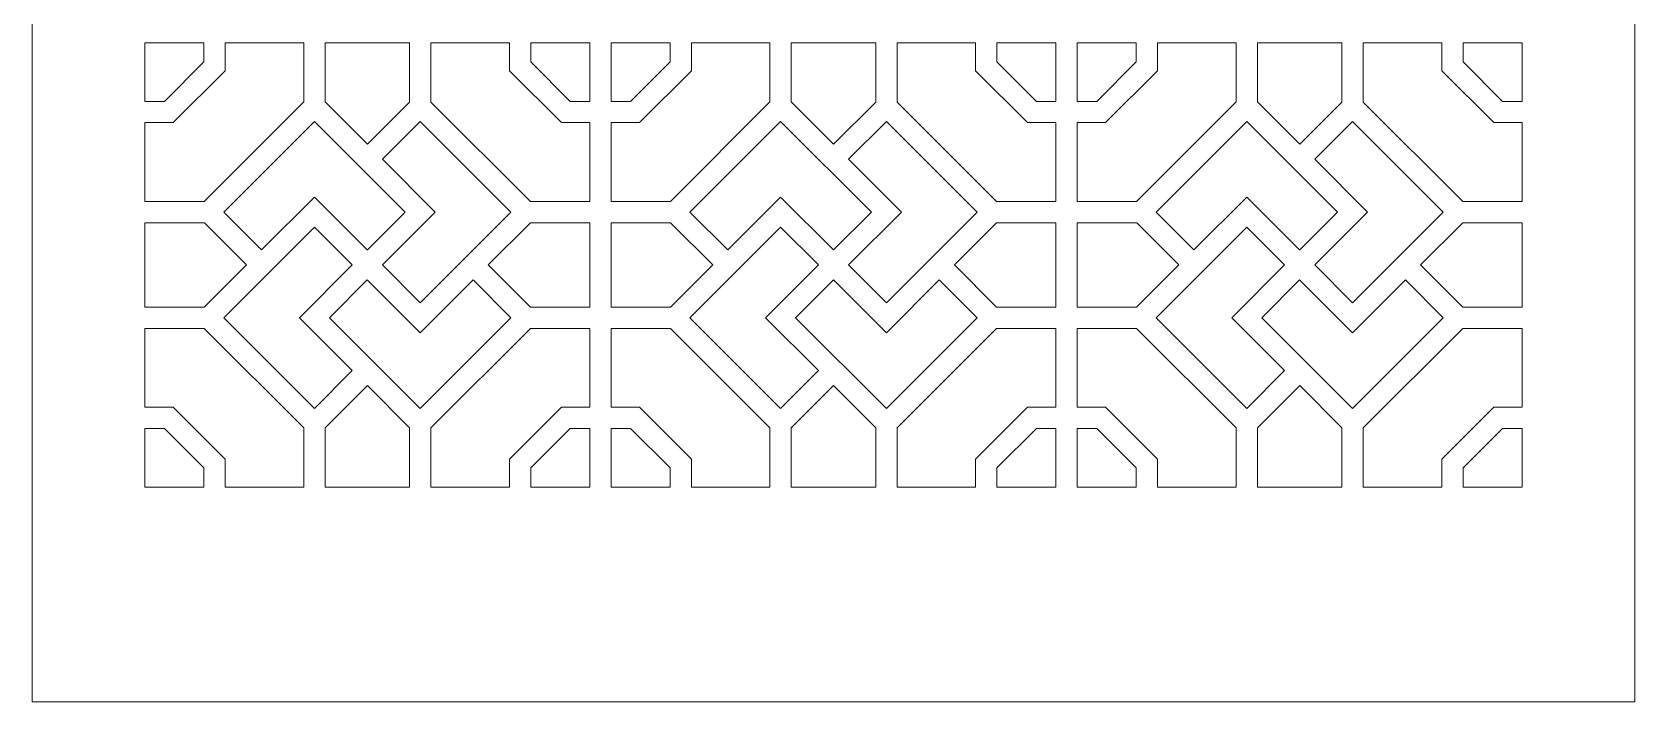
# Model space of a CAD drawing. Header units: centimetres. Extents: x -15.1 to -1.8, y -3.3 to 9.5.
# Drawn here: x -8.19 to -1.79, y -3.29 to -0.61 of the extents above; entities that cross this region are included whole.
import ezdxf

# ---------------------------------------------------------------- set-up
doc = ezdxf.new("R2010")
doc.units = ezdxf.units.CM
doc.header["$MEASUREMENT"] = 0
doc.layers.add('layer 1', color=7, linetype='Continuous')

msp = doc.modelspace()

# ---------------------------------------------------------------- linework, layer by layer
at = {"layer": 'layer 1', "color": 7, "lineweight": 9}
for points, knots in [([(-8.18613, 9.5), (-8.18613, 9.5), (-1.79174, 9.5), (-1.79174, 9.5), (-1.79174, 9.5), (-1.79174, 9.5), (-1.79174, -3.28878), (-1.79174, -3.28878), (-1.79174, -3.28878), (-1.79174, -3.28878), (-8.18613, -3.28878), (-8.18613, -3.28878), (-8.18613, -3.28878), (-8.18613, -3.28878), (-8.18613, 9.5), (-8.18613, 9.5)], [0, 0, 0, 0, 0.2, 0.2, 0.2, 0.2, 0.4, 0.4, 0.4, 0.4, 0.6, 0.6, 0.6, 0.6, 1, 1, 1, 1]), ([(-7.62295, -0.97561), (-7.62295, -0.97561), (-7.73592, -0.97561), (-7.73592, -0.97561), (-7.73592, -0.97561), (-7.73592, -0.97561), (-7.73592, -1.29033), (-7.73592, -1.29033), (-7.73592, -1.29033), (-7.73592, -1.29033), (-7.4993, -1.29033), (-7.4993, -1.29033), (-7.4993, -1.29033), (-7.4993, -1.29033), (-7.10194, -0.89298), (-7.10194, -0.89298), (-7.10194, -0.89298), (-7.10194, -0.89298), (-7.10194, -0.65626), (-7.10194, -0.65626), (-7.10194, -0.65626), (-7.10194, -0.65626), (-7.4155, -0.65626), (-7.4155, -0.65626), (-7.4155, -0.65626), (-7.4155, -0.65626), (-7.4155, -0.76816), (-7.4155, -0.76816), (-7.4155, -0.76816), (-7.4155, -0.76816), (-7.62295, -0.97561), (-7.62295, -0.97561)], [0, 0, 0, 0, 0.1111111, 0.1111111, 0.1111111, 0.1111111, 0.2222222, 0.2222222, 0.2222222, 0.2222222, 0.3333333, 0.3333333, 0.3333333, 0.3333333, 0.4444444, 0.4444444, 0.4444444, 0.4444444, 0.5555556, 0.5555556, 0.5555556, 0.5555556, 0.6666667, 0.6666667, 0.6666667, 0.6666667, 0.7777778, 0.7777778, 0.7777778, 0.7777778, 1, 1, 1, 1]), ([(-7.73592, -0.89056), (-7.73592, -0.89056), (-7.65818, -0.89056), (-7.65818, -0.89056), (-7.65818, -0.89056), (-7.65818, -0.89056), (-7.50055, -0.73294), (-7.50055, -0.73294), (-7.50055, -0.73294), (-7.50055, -0.73294), (-7.50055, -0.65626), (-7.50055, -0.65626), (-7.50055, -0.65626), (-7.50055, -0.65626), (-7.73592, -0.65626), (-7.73592, -0.65626), (-7.73592, -0.65626), (-7.73592, -0.65626), (-7.73592, -0.89056), (-7.73592, -0.89056)], [0, 0, 0, 0, 0.1666667, 0.1666667, 0.1666667, 0.1666667, 0.3333333, 0.3333333, 0.3333333, 0.3333333, 0.5, 0.5, 0.5, 0.5, 0.6666667, 0.6666667, 0.6666667, 0.6666667, 1, 1, 1, 1]), ([(-7.0169, -0.65626), (-7.0169, -0.65626), (-7.0169, -0.89308), (-7.0169, -0.89308), (-7.0169, -0.89308), (-7.0169, -0.89308), (-6.84847, -1.0615), (-6.84847, -1.0615), (-6.84847, -1.0615), (-6.84847, -1.0615), (-6.68032, -0.89334), (-6.68032, -0.89334), (-6.68032, -0.89334), (-6.68032, -0.89334), (-6.68032, -0.65626), (-6.68032, -0.65626), (-6.68032, -0.65626), (-6.68032, -0.65626), (-7.0169, -0.65626), (-7.0169, -0.65626)], [0, 0, 0, 0, 0.1666667, 0.1666667, 0.1666667, 0.1666667, 0.3333333, 0.3333333, 0.3333333, 0.3333333, 0.5, 0.5, 0.5, 0.5, 0.6666667, 0.6666667, 0.6666667, 0.6666667, 1, 1, 1, 1]), ([(-6.07426, -0.97561), (-6.07426, -0.97561), (-6.28171, -0.76816), (-6.28171, -0.76816), (-6.28171, -0.76816), (-6.28171, -0.76816), (-6.28171, -0.65626), (-6.28171, -0.65626), (-6.28171, -0.65626), (-6.28171, -0.65626), (-6.59527, -0.65626), (-6.59527, -0.65626), (-6.59527, -0.65626), (-6.59527, -0.65626), (-6.59527, -0.89325), (-6.59527, -0.89325), (-6.59527, -0.89325), (-6.59527, -0.89325), (-6.19819, -1.29033), (-6.19819, -1.29033), (-6.19819, -1.29033), (-6.19819, -1.29033), (-5.96129, -1.29033), (-5.96129, -1.29033), (-5.96129, -1.29033), (-5.96129, -1.29033), (-5.96129, -0.97561), (-5.96129, -0.97561), (-5.96129, -0.97561), (-5.96129, -0.97561), (-6.07426, -0.97561), (-6.07426, -0.97561)], [0, 0, 0, 0, 0.1111111, 0.1111111, 0.1111111, 0.1111111, 0.2222222, 0.2222222, 0.2222222, 0.2222222, 0.3333333, 0.3333333, 0.3333333, 0.3333333, 0.4444444, 0.4444444, 0.4444444, 0.4444444, 0.5555556, 0.5555556, 0.5555556, 0.5555556, 0.6666667, 0.6666667, 0.6666667, 0.6666667, 0.7777778, 0.7777778, 0.7777778, 0.7777778, 1, 1, 1, 1]), ([(-5.96129, -0.89056), (-5.96129, -0.89056), (-5.96129, -0.65626), (-5.96129, -0.65626), (-5.96129, -0.65626), (-5.96129, -0.65626), (-6.19666, -0.65626), (-6.19666, -0.65626), (-6.19666, -0.65626), (-6.19666, -0.65626), (-6.19666, -0.73294), (-6.19666, -0.73294), (-6.19666, -0.73294), (-6.19666, -0.73294), (-6.03904, -0.89056), (-6.03904, -0.89056), (-6.03904, -0.89056), (-6.03904, -0.89056), (-5.96129, -0.89056), (-5.96129, -0.89056)], [0, 0, 0, 0, 0.1666667, 0.1666667, 0.1666667, 0.1666667, 0.3333333, 0.3333333, 0.3333333, 0.3333333, 0.5, 0.5, 0.5, 0.5, 0.6666667, 0.6666667, 0.6666667, 0.6666667, 1, 1, 1, 1]), ([(-5.76327, -0.97561), (-5.76327, -0.97561), (-5.87625, -0.97561), (-5.87625, -0.97561), (-5.87625, -0.97561), (-5.87625, -0.97561), (-5.87625, -1.29033), (-5.87625, -1.29033), (-5.87625, -1.29033), (-5.87625, -1.29033), (-5.63962, -1.29033), (-5.63962, -1.29033), (-5.63962, -1.29033), (-5.63962, -1.29033), (-5.24227, -0.89298), (-5.24227, -0.89298), (-5.24227, -0.89298), (-5.24227, -0.89298), (-5.24227, -0.65626), (-5.24227, -0.65626), (-5.24227, -0.65626), (-5.24227, -0.65626), (-5.55583, -0.65626), (-5.55583, -0.65626), (-5.55583, -0.65626), (-5.55583, -0.65626), (-5.55583, -0.76816), (-5.55583, -0.76816), (-5.55583, -0.76816), (-5.55583, -0.76816), (-5.76327, -0.97561), (-5.76327, -0.97561)], [0, 0, 0, 0, 0.1111111, 0.1111111, 0.1111111, 0.1111111, 0.2222222, 0.2222222, 0.2222222, 0.2222222, 0.3333333, 0.3333333, 0.3333333, 0.3333333, 0.4444444, 0.4444444, 0.4444444, 0.4444444, 0.5555556, 0.5555556, 0.5555556, 0.5555556, 0.6666667, 0.6666667, 0.6666667, 0.6666667, 0.7777778, 0.7777778, 0.7777778, 0.7777778, 1, 1, 1, 1]), ([(-5.87625, -0.89056), (-5.87625, -0.89056), (-5.7985, -0.89056), (-5.7985, -0.89056), (-5.7985, -0.89056), (-5.7985, -0.89056), (-5.64087, -0.73294), (-5.64087, -0.73294), (-5.64087, -0.73294), (-5.64087, -0.73294), (-5.64087, -0.65626), (-5.64087, -0.65626), (-5.64087, -0.65626), (-5.64087, -0.65626), (-5.87625, -0.65626), (-5.87625, -0.65626), (-5.87625, -0.65626), (-5.87625, -0.65626), (-5.87625, -0.89056), (-5.87625, -0.89056)], [0, 0, 0, 0, 0.1666667, 0.1666667, 0.1666667, 0.1666667, 0.3333333, 0.3333333, 0.3333333, 0.3333333, 0.5, 0.5, 0.5, 0.5, 0.6666667, 0.6666667, 0.6666667, 0.6666667, 1, 1, 1, 1]), ([(-5.15722, -0.65626), (-5.15722, -0.65626), (-5.15722, -0.89308), (-5.15722, -0.89308), (-5.15722, -0.89308), (-5.15722, -0.89308), (-4.9888, -1.0615), (-4.9888, -1.0615), (-4.9888, -1.0615), (-4.9888, -1.0615), (-4.82064, -0.89334), (-4.82064, -0.89334), (-4.82064, -0.89334), (-4.82064, -0.89334), (-4.82064, -0.65626), (-4.82064, -0.65626), (-4.82064, -0.65626), (-4.82064, -0.65626), (-5.15722, -0.65626), (-5.15722, -0.65626)], [0, 0, 0, 0, 0.1666667, 0.1666667, 0.1666667, 0.1666667, 0.3333333, 0.3333333, 0.3333333, 0.3333333, 0.5, 0.5, 0.5, 0.5, 0.6666667, 0.6666667, 0.6666667, 0.6666667, 1, 1, 1, 1]), ([(-4.21459, -0.97561), (-4.21459, -0.97561), (-4.42204, -0.76816), (-4.42204, -0.76816), (-4.42204, -0.76816), (-4.42204, -0.76816), (-4.42204, -0.65626), (-4.42204, -0.65626), (-4.42204, -0.65626), (-4.42204, -0.65626), (-4.7356, -0.65626), (-4.7356, -0.65626), (-4.7356, -0.65626), (-4.7356, -0.65626), (-4.7356, -0.89325), (-4.7356, -0.89325), (-4.7356, -0.89325), (-4.7356, -0.89325), (-4.33851, -1.29033), (-4.33851, -1.29033), (-4.33851, -1.29033), (-4.33851, -1.29033), (-4.10162, -1.29033), (-4.10162, -1.29033), (-4.10162, -1.29033), (-4.10162, -1.29033), (-4.10162, -0.97561), (-4.10162, -0.97561), (-4.10162, -0.97561), (-4.10162, -0.97561), (-4.21459, -0.97561), (-4.21459, -0.97561)], [0, 0, 0, 0, 0.1111111, 0.1111111, 0.1111111, 0.1111111, 0.2222222, 0.2222222, 0.2222222, 0.2222222, 0.3333333, 0.3333333, 0.3333333, 0.3333333, 0.4444444, 0.4444444, 0.4444444, 0.4444444, 0.5555556, 0.5555556, 0.5555556, 0.5555556, 0.6666667, 0.6666667, 0.6666667, 0.6666667, 0.7777778, 0.7777778, 0.7777778, 0.7777778, 1, 1, 1, 1]), ([(-4.10162, -0.89056), (-4.10162, -0.89056), (-4.10162, -0.65626), (-4.10162, -0.65626), (-4.10162, -0.65626), (-4.10162, -0.65626), (-4.33699, -0.65626), (-4.33699, -0.65626), (-4.33699, -0.65626), (-4.33699, -0.65626), (-4.33699, -0.73294), (-4.33699, -0.73294), (-4.33699, -0.73294), (-4.33699, -0.73294), (-4.17936, -0.89056), (-4.17936, -0.89056), (-4.17936, -0.89056), (-4.17936, -0.89056), (-4.10162, -0.89056), (-4.10162, -0.89056)], [0, 0, 0, 0, 0.1666667, 0.1666667, 0.1666667, 0.1666667, 0.3333333, 0.3333333, 0.3333333, 0.3333333, 0.5, 0.5, 0.5, 0.5, 0.6666667, 0.6666667, 0.6666667, 0.6666667, 1, 1, 1, 1]), ([(-3.9036, -0.97561), (-3.9036, -0.97561), (-4.01657, -0.97561), (-4.01657, -0.97561), (-4.01657, -0.97561), (-4.01657, -0.97561), (-4.01657, -1.29033), (-4.01657, -1.29033), (-4.01657, -1.29033), (-4.01657, -1.29033), (-3.77995, -1.29033), (-3.77995, -1.29033), (-3.77995, -1.29033), (-3.77995, -1.29033), (-3.38259, -0.89298), (-3.38259, -0.89298), (-3.38259, -0.89298), (-3.38259, -0.89298), (-3.38259, -0.65626), (-3.38259, -0.65626), (-3.38259, -0.65626), (-3.38259, -0.65626), (-3.69615, -0.65626), (-3.69615, -0.65626), (-3.69615, -0.65626), (-3.69615, -0.65626), (-3.69615, -0.76816), (-3.69615, -0.76816), (-3.69615, -0.76816), (-3.69615, -0.76816), (-3.9036, -0.97561), (-3.9036, -0.97561)], [0, 0, 0, 0, 0.1111111, 0.1111111, 0.1111111, 0.1111111, 0.2222222, 0.2222222, 0.2222222, 0.2222222, 0.3333333, 0.3333333, 0.3333333, 0.3333333, 0.4444444, 0.4444444, 0.4444444, 0.4444444, 0.5555556, 0.5555556, 0.5555556, 0.5555556, 0.6666667, 0.6666667, 0.6666667, 0.6666667, 0.7777778, 0.7777778, 0.7777778, 0.7777778, 1, 1, 1, 1]), ([(-4.01657, -0.89056), (-4.01657, -0.89056), (-3.93883, -0.89056), (-3.93883, -0.89056), (-3.93883, -0.89056), (-3.93883, -0.89056), (-3.7812, -0.73294), (-3.7812, -0.73294), (-3.7812, -0.73294), (-3.7812, -0.73294), (-3.7812, -0.65626), (-3.7812, -0.65626), (-3.7812, -0.65626), (-3.7812, -0.65626), (-4.01657, -0.65626), (-4.01657, -0.65626), (-4.01657, -0.65626), (-4.01657, -0.65626), (-4.01657, -0.89056), (-4.01657, -0.89056)], [0, 0, 0, 0, 0.1666667, 0.1666667, 0.1666667, 0.1666667, 0.3333333, 0.3333333, 0.3333333, 0.3333333, 0.5, 0.5, 0.5, 0.5, 0.6666667, 0.6666667, 0.6666667, 0.6666667, 1, 1, 1, 1]), ([(-3.29755, -0.65626), (-3.29755, -0.65626), (-3.29755, -0.89308), (-3.29755, -0.89308), (-3.29755, -0.89308), (-3.29755, -0.89308), (-3.12912, -1.0615), (-3.12912, -1.0615), (-3.12912, -1.0615), (-3.12912, -1.0615), (-2.96097, -0.89334), (-2.96097, -0.89334), (-2.96097, -0.89334), (-2.96097, -0.89334), (-2.96097, -0.65626), (-2.96097, -0.65626), (-2.96097, -0.65626), (-2.96097, -0.65626), (-3.29755, -0.65626), (-3.29755, -0.65626)], [0, 0, 0, 0, 0.1666667, 0.1666667, 0.1666667, 0.1666667, 0.3333333, 0.3333333, 0.3333333, 0.3333333, 0.5, 0.5, 0.5, 0.5, 0.6666667, 0.6666667, 0.6666667, 0.6666667, 1, 1, 1, 1]), ([(-2.35491, -0.97561), (-2.35491, -0.97561), (-2.56236, -0.76816), (-2.56236, -0.76816), (-2.56236, -0.76816), (-2.56236, -0.76816), (-2.56236, -0.65626), (-2.56236, -0.65626), (-2.56236, -0.65626), (-2.56236, -0.65626), (-2.87592, -0.65626), (-2.87592, -0.65626), (-2.87592, -0.65626), (-2.87592, -0.65626), (-2.87592, -0.89325), (-2.87592, -0.89325), (-2.87592, -0.89325), (-2.87592, -0.89325), (-2.47884, -1.29033), (-2.47884, -1.29033), (-2.47884, -1.29033), (-2.47884, -1.29033), (-2.24194, -1.29033), (-2.24194, -1.29033), (-2.24194, -1.29033), (-2.24194, -1.29033), (-2.24194, -0.97561), (-2.24194, -0.97561), (-2.24194, -0.97561), (-2.24194, -0.97561), (-2.35491, -0.97561), (-2.35491, -0.97561)], [0, 0, 0, 0, 0.1111111, 0.1111111, 0.1111111, 0.1111111, 0.2222222, 0.2222222, 0.2222222, 0.2222222, 0.3333333, 0.3333333, 0.3333333, 0.3333333, 0.4444444, 0.4444444, 0.4444444, 0.4444444, 0.5555556, 0.5555556, 0.5555556, 0.5555556, 0.6666667, 0.6666667, 0.6666667, 0.6666667, 0.7777778, 0.7777778, 0.7777778, 0.7777778, 1, 1, 1, 1]), ([(-2.24194, -0.89056), (-2.24194, -0.89056), (-2.24194, -0.65626), (-2.24194, -0.65626), (-2.24194, -0.65626), (-2.24194, -0.65626), (-2.47731, -0.65626), (-2.47731, -0.65626), (-2.47731, -0.65626), (-2.47731, -0.65626), (-2.47731, -0.73294), (-2.47731, -0.73294), (-2.47731, -0.73294), (-2.47731, -0.73294), (-2.31969, -0.89056), (-2.31969, -0.89056), (-2.31969, -0.89056), (-2.31969, -0.89056), (-2.24194, -0.89056), (-2.24194, -0.89056)], [0, 0, 0, 0, 0.1666667, 0.1666667, 0.1666667, 0.1666667, 0.3333333, 0.3333333, 0.3333333, 0.3333333, 0.5, 0.5, 0.5, 0.5, 0.6666667, 0.6666667, 0.6666667, 0.6666667, 1, 1, 1, 1]), ([(-6.84873, -1.48323), (-6.84873, -1.48323), (-6.84864, -1.48314), (-6.84864, -1.48314), (-6.84864, -1.48314), (-6.84864, -1.48314), (-6.84843, -1.48336), (-6.84843, -1.48336), (-6.84843, -1.48336), (-6.84843, -1.48336), (-6.69766, -1.33259), (-6.69766, -1.33259), (-6.69766, -1.33259), (-6.69766, -1.33259), (-7.05946, -0.97078), (-7.05946, -0.97078), (-7.05946, -0.97078), (-7.05946, -0.97078), (-7.42128, -1.33259), (-7.42128, -1.33259), (-7.42128, -1.33259), (-7.42128, -1.33259), (-7.27043, -1.48344), (-7.27043, -1.48344), (-7.27043, -1.48344), (-7.27043, -1.48344), (-7.05947, -1.27248), (-7.05947, -1.27248), (-7.05947, -1.27248), (-7.05947, -1.27248), (-6.84873, -1.48323), (-6.84873, -1.48323)], [0, 0, 0, 0, 0.1111111, 0.1111111, 0.1111111, 0.1111111, 0.2222222, 0.2222222, 0.2222222, 0.2222222, 0.3333333, 0.3333333, 0.3333333, 0.3333333, 0.4444444, 0.4444444, 0.4444444, 0.4444444, 0.5555556, 0.5555556, 0.5555556, 0.5555556, 0.6666667, 0.6666667, 0.6666667, 0.6666667, 0.7777778, 0.7777778, 0.7777778, 0.7777778, 1, 1, 1, 1]), ([(-6.78826, -1.54346), (-6.78826, -1.54346), (-6.78818, -1.54353), (-6.78818, -1.54353), (-6.78818, -1.54353), (-6.78818, -1.54353), (-6.78853, -1.54388), (-6.78853, -1.54388), (-6.78853, -1.54388), (-6.78853, -1.54388), (-6.63774, -1.69467), (-6.63774, -1.69467), (-6.63774, -1.69467), (-6.63774, -1.69467), (-6.27593, -1.33286), (-6.27593, -1.33286), (-6.27593, -1.33286), (-6.27593, -1.33286), (-6.63774, -0.97105), (-6.63774, -0.97105), (-6.63774, -0.97105), (-6.63774, -0.97105), (-6.78833, -1.12164), (-6.78833, -1.12164), (-6.78833, -1.12164), (-6.78833, -1.12164), (-6.57739, -1.33259), (-6.57739, -1.33259), (-6.57739, -1.33259), (-6.57739, -1.33259), (-6.78826, -1.54346), (-6.78826, -1.54346)], [0, 0, 0, 0, 0.1111111, 0.1111111, 0.1111111, 0.1111111, 0.2222222, 0.2222222, 0.2222222, 0.2222222, 0.3333333, 0.3333333, 0.3333333, 0.3333333, 0.4444444, 0.4444444, 0.4444444, 0.4444444, 0.5555556, 0.5555556, 0.5555556, 0.5555556, 0.6666667, 0.6666667, 0.6666667, 0.6666667, 0.7777778, 0.7777778, 0.7777778, 0.7777778, 1, 1, 1, 1]), ([(-4.98905, -1.48323), (-4.98905, -1.48323), (-4.98897, -1.48314), (-4.98897, -1.48314), (-4.98897, -1.48314), (-4.98897, -1.48314), (-4.98875, -1.48336), (-4.98875, -1.48336), (-4.98875, -1.48336), (-4.98875, -1.48336), (-4.83798, -1.33259), (-4.83798, -1.33259), (-4.83798, -1.33259), (-4.83798, -1.33259), (-5.19979, -0.97078), (-5.19979, -0.97078), (-5.19979, -0.97078), (-5.19979, -0.97078), (-5.5616, -1.33259), (-5.5616, -1.33259), (-5.5616, -1.33259), (-5.5616, -1.33259), (-5.41076, -1.48344), (-5.41076, -1.48344), (-5.41076, -1.48344), (-5.41076, -1.48344), (-5.1998, -1.27248), (-5.1998, -1.27248), (-5.1998, -1.27248), (-5.1998, -1.27248), (-4.98905, -1.48323), (-4.98905, -1.48323)], [0, 0, 0, 0, 0.1111111, 0.1111111, 0.1111111, 0.1111111, 0.2222222, 0.2222222, 0.2222222, 0.2222222, 0.3333333, 0.3333333, 0.3333333, 0.3333333, 0.4444444, 0.4444444, 0.4444444, 0.4444444, 0.5555556, 0.5555556, 0.5555556, 0.5555556, 0.6666667, 0.6666667, 0.6666667, 0.6666667, 0.7777778, 0.7777778, 0.7777778, 0.7777778, 1, 1, 1, 1]), ([(-4.92858, -1.54346), (-4.92858, -1.54346), (-4.92851, -1.54353), (-4.92851, -1.54353), (-4.92851, -1.54353), (-4.92851, -1.54353), (-4.92886, -1.54388), (-4.92886, -1.54388), (-4.92886, -1.54388), (-4.92886, -1.54388), (-4.77807, -1.69467), (-4.77807, -1.69467), (-4.77807, -1.69467), (-4.77807, -1.69467), (-4.41626, -1.33286), (-4.41626, -1.33286), (-4.41626, -1.33286), (-4.41626, -1.33286), (-4.77807, -0.97105), (-4.77807, -0.97105), (-4.77807, -0.97105), (-4.77807, -0.97105), (-4.92866, -1.12164), (-4.92866, -1.12164), (-4.92866, -1.12164), (-4.92866, -1.12164), (-4.71771, -1.33259), (-4.71771, -1.33259), (-4.71771, -1.33259), (-4.71771, -1.33259), (-4.92858, -1.54346), (-4.92858, -1.54346)], [0, 0, 0, 0, 0.1111111, 0.1111111, 0.1111111, 0.1111111, 0.2222222, 0.2222222, 0.2222222, 0.2222222, 0.3333333, 0.3333333, 0.3333333, 0.3333333, 0.4444444, 0.4444444, 0.4444444, 0.4444444, 0.5555556, 0.5555556, 0.5555556, 0.5555556, 0.6666667, 0.6666667, 0.6666667, 0.6666667, 0.7777778, 0.7777778, 0.7777778, 0.7777778, 1, 1, 1, 1]), ([(-3.12937, -1.48323), (-3.12937, -1.48323), (-3.12929, -1.48314), (-3.12929, -1.48314), (-3.12929, -1.48314), (-3.12929, -1.48314), (-3.12907, -1.48336), (-3.12907, -1.48336), (-3.12907, -1.48336), (-3.12907, -1.48336), (-2.9783, -1.33259), (-2.9783, -1.33259), (-2.9783, -1.33259), (-2.9783, -1.33259), (-3.34011, -0.97078), (-3.34011, -0.97078), (-3.34011, -0.97078), (-3.34011, -0.97078), (-3.70193, -1.33259), (-3.70193, -1.33259), (-3.70193, -1.33259), (-3.70193, -1.33259), (-3.55108, -1.48344), (-3.55108, -1.48344), (-3.55108, -1.48344), (-3.55108, -1.48344), (-3.34012, -1.27248), (-3.34012, -1.27248), (-3.34012, -1.27248), (-3.34012, -1.27248), (-3.12937, -1.48323), (-3.12937, -1.48323)], [0, 0, 0, 0, 0.1111111, 0.1111111, 0.1111111, 0.1111111, 0.2222222, 0.2222222, 0.2222222, 0.2222222, 0.3333333, 0.3333333, 0.3333333, 0.3333333, 0.4444444, 0.4444444, 0.4444444, 0.4444444, 0.5555556, 0.5555556, 0.5555556, 0.5555556, 0.6666667, 0.6666667, 0.6666667, 0.6666667, 0.7777778, 0.7777778, 0.7777778, 0.7777778, 1, 1, 1, 1]), ([(-3.0689, -1.54346), (-3.0689, -1.54346), (-3.06883, -1.54353), (-3.06883, -1.54353), (-3.06883, -1.54353), (-3.06883, -1.54353), (-3.06918, -1.54388), (-3.06918, -1.54388), (-3.06918, -1.54388), (-3.06918, -1.54388), (-2.91839, -1.69467), (-2.91839, -1.69467), (-2.91839, -1.69467), (-2.91839, -1.69467), (-2.55658, -1.33286), (-2.55658, -1.33286), (-2.55658, -1.33286), (-2.55658, -1.33286), (-2.91839, -0.97105), (-2.91839, -0.97105), (-2.91839, -0.97105), (-2.91839, -0.97105), (-3.06898, -1.12164), (-3.06898, -1.12164), (-3.06898, -1.12164), (-3.06898, -1.12164), (-2.85803, -1.33259), (-2.85803, -1.33259), (-2.85803, -1.33259), (-2.85803, -1.33259), (-3.0689, -1.54346), (-3.0689, -1.54346)], [0, 0, 0, 0, 0.1111111, 0.1111111, 0.1111111, 0.1111111, 0.2222222, 0.2222222, 0.2222222, 0.2222222, 0.3333333, 0.3333333, 0.3333333, 0.3333333, 0.4444444, 0.4444444, 0.4444444, 0.4444444, 0.5555556, 0.5555556, 0.5555556, 0.5555556, 0.6666667, 0.6666667, 0.6666667, 0.6666667, 0.7777778, 0.7777778, 0.7777778, 0.7777778, 1, 1, 1, 1]), ([(-7.33056, -1.54358), (-7.33056, -1.54358), (-7.49876, -1.37538), (-7.49876, -1.37538), (-7.49876, -1.37538), (-7.49876, -1.37538), (-7.73592, -1.37538), (-7.73592, -1.37538), (-7.73592, -1.37538), (-7.73592, -1.37538), (-7.73592, -1.71196), (-7.73592, -1.71196), (-7.73592, -1.71196), (-7.73592, -1.71196), (-7.49895, -1.71196), (-7.49895, -1.71196), (-7.49895, -1.71196), (-7.49895, -1.71196), (-7.33056, -1.54358), (-7.33056, -1.54358)], [0, 0, 0, 0, 0.1666667, 0.1666667, 0.1666667, 0.1666667, 0.3333333, 0.3333333, 0.3333333, 0.3333333, 0.5, 0.5, 0.5, 0.5, 0.6666667, 0.6666667, 0.6666667, 0.6666667, 1, 1, 1, 1]), ([(-6.90901, -1.54358), (-6.90901, -1.54358), (-6.90883, -1.5434), (-6.90883, -1.5434), (-6.90883, -1.5434), (-6.90883, -1.5434), (-7.05946, -1.39276), (-7.05946, -1.39276), (-7.05946, -1.39276), (-7.05946, -1.39276), (-7.42128, -1.75457), (-7.42128, -1.75457), (-7.42128, -1.75457), (-7.42128, -1.75457), (-7.05947, -2.11638), (-7.05947, -2.11638), (-7.05947, -2.11638), (-7.05947, -2.11638), (-6.9087, -1.96561), (-6.9087, -1.96561), (-6.9087, -1.96561), (-6.9087, -1.96561), (-7.11983, -1.75449), (-7.11983, -1.75449), (-7.11983, -1.75449), (-7.11983, -1.75449), (-6.90896, -1.54362), (-6.90896, -1.54362), (-6.90896, -1.54362), (-6.90896, -1.54362), (-6.90901, -1.54358), (-6.90901, -1.54358)], [0, 0, 0, 0, 0.1111111, 0.1111111, 0.1111111, 0.1111111, 0.2222222, 0.2222222, 0.2222222, 0.2222222, 0.3333333, 0.3333333, 0.3333333, 0.3333333, 0.4444444, 0.4444444, 0.4444444, 0.4444444, 0.5555556, 0.5555556, 0.5555556, 0.5555556, 0.6666667, 0.6666667, 0.6666667, 0.6666667, 0.7777778, 0.7777778, 0.7777778, 0.7777778, 1, 1, 1, 1]), ([(-5.96129, -1.37538), (-5.96129, -1.37538), (-6.19818, -1.37538), (-6.19818, -1.37538), (-6.19818, -1.37538), (-6.19818, -1.37538), (-6.36648, -1.54367), (-6.36648, -1.54367), (-6.36648, -1.54367), (-6.36648, -1.54367), (-6.19819, -1.71196), (-6.19819, -1.71196), (-6.19819, -1.71196), (-6.19819, -1.71196), (-5.96129, -1.71196), (-5.96129, -1.71196), (-5.96129, -1.71196), (-5.96129, -1.71196), (-5.96129, -1.37538), (-5.96129, -1.37538)], [0, 0, 0, 0, 0.1666667, 0.1666667, 0.1666667, 0.1666667, 0.3333333, 0.3333333, 0.3333333, 0.3333333, 0.5, 0.5, 0.5, 0.5, 0.6666667, 0.6666667, 0.6666667, 0.6666667, 1, 1, 1, 1]), ([(-5.47089, -1.54358), (-5.47089, -1.54358), (-5.63909, -1.37538), (-5.63909, -1.37538), (-5.63909, -1.37538), (-5.63909, -1.37538), (-5.87625, -1.37538), (-5.87625, -1.37538), (-5.87625, -1.37538), (-5.87625, -1.37538), (-5.87625, -1.71196), (-5.87625, -1.71196), (-5.87625, -1.71196), (-5.87625, -1.71196), (-5.63927, -1.71196), (-5.63927, -1.71196), (-5.63927, -1.71196), (-5.63927, -1.71196), (-5.47089, -1.54358), (-5.47089, -1.54358)], [0, 0, 0, 0, 0.1666667, 0.1666667, 0.1666667, 0.1666667, 0.3333333, 0.3333333, 0.3333333, 0.3333333, 0.5, 0.5, 0.5, 0.5, 0.6666667, 0.6666667, 0.6666667, 0.6666667, 1, 1, 1, 1]), ([(-5.04933, -1.54358), (-5.04933, -1.54358), (-5.04915, -1.5434), (-5.04915, -1.5434), (-5.04915, -1.5434), (-5.04915, -1.5434), (-5.19979, -1.39276), (-5.19979, -1.39276), (-5.19979, -1.39276), (-5.19979, -1.39276), (-5.5616, -1.75457), (-5.5616, -1.75457), (-5.5616, -1.75457), (-5.5616, -1.75457), (-5.19979, -2.11638), (-5.19979, -2.11638), (-5.19979, -2.11638), (-5.19979, -2.11638), (-5.04903, -1.96561), (-5.04903, -1.96561), (-5.04903, -1.96561), (-5.04903, -1.96561), (-5.26015, -1.75449), (-5.26015, -1.75449), (-5.26015, -1.75449), (-5.26015, -1.75449), (-5.04929, -1.54362), (-5.04929, -1.54362), (-5.04929, -1.54362), (-5.04929, -1.54362), (-5.04933, -1.54358), (-5.04933, -1.54358)], [0, 0, 0, 0, 0.1111111, 0.1111111, 0.1111111, 0.1111111, 0.2222222, 0.2222222, 0.2222222, 0.2222222, 0.3333333, 0.3333333, 0.3333333, 0.3333333, 0.4444444, 0.4444444, 0.4444444, 0.4444444, 0.5555556, 0.5555556, 0.5555556, 0.5555556, 0.6666667, 0.6666667, 0.6666667, 0.6666667, 0.7777778, 0.7777778, 0.7777778, 0.7777778, 1, 1, 1, 1]), ([(-4.10162, -1.37538), (-4.10162, -1.37538), (-4.33851, -1.37538), (-4.33851, -1.37538), (-4.33851, -1.37538), (-4.33851, -1.37538), (-4.5068, -1.54367), (-4.5068, -1.54367), (-4.5068, -1.54367), (-4.5068, -1.54367), (-4.33851, -1.71196), (-4.33851, -1.71196), (-4.33851, -1.71196), (-4.33851, -1.71196), (-4.10162, -1.71196), (-4.10162, -1.71196), (-4.10162, -1.71196), (-4.10162, -1.71196), (-4.10162, -1.37538), (-4.10162, -1.37538)], [0, 0, 0, 0, 0.1666667, 0.1666667, 0.1666667, 0.1666667, 0.3333333, 0.3333333, 0.3333333, 0.3333333, 0.5, 0.5, 0.5, 0.5, 0.6666667, 0.6666667, 0.6666667, 0.6666667, 1, 1, 1, 1]), ([(-3.61121, -1.54358), (-3.61121, -1.54358), (-3.77941, -1.37538), (-3.77941, -1.37538), (-3.77941, -1.37538), (-3.77941, -1.37538), (-4.01657, -1.37538), (-4.01657, -1.37538), (-4.01657, -1.37538), (-4.01657, -1.37538), (-4.01657, -1.71196), (-4.01657, -1.71196), (-4.01657, -1.71196), (-4.01657, -1.71196), (-3.7796, -1.71196), (-3.7796, -1.71196), (-3.7796, -1.71196), (-3.7796, -1.71196), (-3.61121, -1.54358), (-3.61121, -1.54358)], [0, 0, 0, 0, 0.1666667, 0.1666667, 0.1666667, 0.1666667, 0.3333333, 0.3333333, 0.3333333, 0.3333333, 0.5, 0.5, 0.5, 0.5, 0.6666667, 0.6666667, 0.6666667, 0.6666667, 1, 1, 1, 1]), ([(-3.18966, -1.54358), (-3.18966, -1.54358), (-3.18948, -1.5434), (-3.18948, -1.5434), (-3.18948, -1.5434), (-3.18948, -1.5434), (-3.34011, -1.39276), (-3.34011, -1.39276), (-3.34011, -1.39276), (-3.34011, -1.39276), (-3.70193, -1.75457), (-3.70193, -1.75457), (-3.70193, -1.75457), (-3.70193, -1.75457), (-3.34012, -2.11638), (-3.34012, -2.11638), (-3.34012, -2.11638), (-3.34012, -2.11638), (-3.18935, -1.96561), (-3.18935, -1.96561), (-3.18935, -1.96561), (-3.18935, -1.96561), (-3.40048, -1.75449), (-3.40048, -1.75449), (-3.40048, -1.75449), (-3.40048, -1.75449), (-3.18961, -1.54362), (-3.18961, -1.54362), (-3.18961, -1.54362), (-3.18961, -1.54362), (-3.18966, -1.54358), (-3.18966, -1.54358)], [0, 0, 0, 0, 0.1111111, 0.1111111, 0.1111111, 0.1111111, 0.2222222, 0.2222222, 0.2222222, 0.2222222, 0.3333333, 0.3333333, 0.3333333, 0.3333333, 0.4444444, 0.4444444, 0.4444444, 0.4444444, 0.5555556, 0.5555556, 0.5555556, 0.5555556, 0.6666667, 0.6666667, 0.6666667, 0.6666667, 0.7777778, 0.7777778, 0.7777778, 0.7777778, 1, 1, 1, 1]), ([(-2.24194, -1.37538), (-2.24194, -1.37538), (-2.47883, -1.37538), (-2.47883, -1.37538), (-2.47883, -1.37538), (-2.47883, -1.37538), (-2.64713, -1.54367), (-2.64713, -1.54367), (-2.64713, -1.54367), (-2.64713, -1.54367), (-2.47884, -1.71196), (-2.47884, -1.71196), (-2.47884, -1.71196), (-2.47884, -1.71196), (-2.24194, -1.71196), (-2.24194, -1.71196), (-2.24194, -1.71196), (-2.24194, -1.71196), (-2.24194, -1.37538), (-2.24194, -1.37538)], [0, 0, 0, 0, 0.1666667, 0.1666667, 0.1666667, 0.1666667, 0.3333333, 0.3333333, 0.3333333, 0.3333333, 0.5, 0.5, 0.5, 0.5, 0.6666667, 0.6666667, 0.6666667, 0.6666667, 1, 1, 1, 1]), ([(-6.84888, -1.60381), (-6.84888, -1.60381), (-6.99956, -1.75449), (-6.99956, -1.75449), (-6.99956, -1.75449), (-6.99956, -1.75449), (-6.63774, -2.1163), (-6.63774, -2.1163), (-6.63774, -2.1163), (-6.63774, -2.1163), (-6.27593, -1.75449), (-6.27593, -1.75449), (-6.27593, -1.75449), (-6.27593, -1.75449), (-6.42661, -1.60381), (-6.42661, -1.60381), (-6.42661, -1.60381), (-6.42661, -1.60381), (-6.63774, -1.81494), (-6.63774, -1.81494), (-6.63774, -1.81494), (-6.63774, -1.81494), (-6.84888, -1.60381), (-6.84888, -1.60381)], [0, 0, 0, 0, 0.1428571, 0.1428571, 0.1428571, 0.1428571, 0.2857143, 0.2857143, 0.2857143, 0.2857143, 0.4285714, 0.4285714, 0.4285714, 0.4285714, 0.5714286, 0.5714286, 0.5714286, 0.5714286, 0.7142857, 0.7142857, 0.7142857, 0.7142857, 1, 1, 1, 1]), ([(-4.9892, -1.60381), (-4.9892, -1.60381), (-5.13988, -1.75449), (-5.13988, -1.75449), (-5.13988, -1.75449), (-5.13988, -1.75449), (-4.77807, -2.1163), (-4.77807, -2.1163), (-4.77807, -2.1163), (-4.77807, -2.1163), (-4.41626, -1.75449), (-4.41626, -1.75449), (-4.41626, -1.75449), (-4.41626, -1.75449), (-4.56694, -1.60381), (-4.56694, -1.60381), (-4.56694, -1.60381), (-4.56694, -1.60381), (-4.77807, -1.81494), (-4.77807, -1.81494), (-4.77807, -1.81494), (-4.77807, -1.81494), (-4.9892, -1.60381), (-4.9892, -1.60381)], [0, 0, 0, 0, 0.1428571, 0.1428571, 0.1428571, 0.1428571, 0.2857143, 0.2857143, 0.2857143, 0.2857143, 0.4285714, 0.4285714, 0.4285714, 0.4285714, 0.5714286, 0.5714286, 0.5714286, 0.5714286, 0.7142857, 0.7142857, 0.7142857, 0.7142857, 1, 1, 1, 1]), ([(-3.12953, -1.60381), (-3.12953, -1.60381), (-3.28021, -1.75449), (-3.28021, -1.75449), (-3.28021, -1.75449), (-3.28021, -1.75449), (-2.91839, -2.1163), (-2.91839, -2.1163), (-2.91839, -2.1163), (-2.91839, -2.1163), (-2.55658, -1.75449), (-2.55658, -1.75449), (-2.55658, -1.75449), (-2.55658, -1.75449), (-2.70726, -1.60381), (-2.70726, -1.60381), (-2.70726, -1.60381), (-2.70726, -1.60381), (-2.91839, -1.81494), (-2.91839, -1.81494), (-2.91839, -1.81494), (-2.91839, -1.81494), (-3.12953, -1.60381), (-3.12953, -1.60381)], [0, 0, 0, 0, 0.1428571, 0.1428571, 0.1428571, 0.1428571, 0.2857143, 0.2857143, 0.2857143, 0.2857143, 0.4285714, 0.4285714, 0.4285714, 0.4285714, 0.5714286, 0.5714286, 0.5714286, 0.5714286, 0.7142857, 0.7142857, 0.7142857, 0.7142857, 1, 1, 1, 1]), ([(-7.62295, -2.11154), (-7.62295, -2.11154), (-7.4155, -2.31899), (-7.4155, -2.31899), (-7.4155, -2.31899), (-7.4155, -2.31899), (-7.4155, -2.43089), (-7.4155, -2.43089), (-7.4155, -2.43089), (-7.4155, -2.43089), (-7.10194, -2.43089), (-7.10194, -2.43089), (-7.10194, -2.43089), (-7.10194, -2.43089), (-7.10194, -2.19417), (-7.10194, -2.19417), (-7.10194, -2.19417), (-7.10194, -2.19417), (-7.49911, -1.79701), (-7.49911, -1.79701), (-7.49911, -1.79701), (-7.49911, -1.79701), (-7.73592, -1.79701), (-7.73592, -1.79701), (-7.73592, -1.79701), (-7.73592, -1.79701), (-7.73592, -2.11154), (-7.73592, -2.11154), (-7.73592, -2.11154), (-7.73592, -2.11154), (-7.62295, -2.11154), (-7.62295, -2.11154)], [0, 0, 0, 0, 0.1111111, 0.1111111, 0.1111111, 0.1111111, 0.2222222, 0.2222222, 0.2222222, 0.2222222, 0.3333333, 0.3333333, 0.3333333, 0.3333333, 0.4444444, 0.4444444, 0.4444444, 0.4444444, 0.5555556, 0.5555556, 0.5555556, 0.5555556, 0.6666667, 0.6666667, 0.6666667, 0.6666667, 0.7777778, 0.7777778, 0.7777778, 0.7777778, 1, 1, 1, 1]), ([(-6.07426, -2.11154), (-6.07426, -2.11154), (-5.96129, -2.11154), (-5.96129, -2.11154), (-5.96129, -2.11154), (-5.96129, -2.11154), (-5.96129, -1.79701), (-5.96129, -1.79701), (-5.96129, -1.79701), (-5.96129, -1.79701), (-6.19818, -1.79701), (-6.19818, -1.79701), (-6.19818, -1.79701), (-6.19818, -1.79701), (-6.59527, -2.1941), (-6.59527, -2.1941), (-6.59527, -2.1941), (-6.59527, -2.1941), (-6.59527, -2.43089), (-6.59527, -2.43089), (-6.59527, -2.43089), (-6.59527, -2.43089), (-6.28171, -2.43089), (-6.28171, -2.43089), (-6.28171, -2.43089), (-6.28171, -2.43089), (-6.28171, -2.31899), (-6.28171, -2.31899), (-6.28171, -2.31899), (-6.28171, -2.31899), (-6.07426, -2.11154), (-6.07426, -2.11154)], [0, 0, 0, 0, 0.1111111, 0.1111111, 0.1111111, 0.1111111, 0.2222222, 0.2222222, 0.2222222, 0.2222222, 0.3333333, 0.3333333, 0.3333333, 0.3333333, 0.4444444, 0.4444444, 0.4444444, 0.4444444, 0.5555556, 0.5555556, 0.5555556, 0.5555556, 0.6666667, 0.6666667, 0.6666667, 0.6666667, 0.7777778, 0.7777778, 0.7777778, 0.7777778, 1, 1, 1, 1]), ([(-5.76327, -2.11154), (-5.76327, -2.11154), (-5.55583, -2.31899), (-5.55583, -2.31899), (-5.55583, -2.31899), (-5.55583, -2.31899), (-5.55583, -2.43089), (-5.55583, -2.43089), (-5.55583, -2.43089), (-5.55583, -2.43089), (-5.24227, -2.43089), (-5.24227, -2.43089), (-5.24227, -2.43089), (-5.24227, -2.43089), (-5.24227, -2.19417), (-5.24227, -2.19417), (-5.24227, -2.19417), (-5.24227, -2.19417), (-5.63944, -1.79701), (-5.63944, -1.79701), (-5.63944, -1.79701), (-5.63944, -1.79701), (-5.87625, -1.79701), (-5.87625, -1.79701), (-5.87625, -1.79701), (-5.87625, -1.79701), (-5.87625, -2.11154), (-5.87625, -2.11154), (-5.87625, -2.11154), (-5.87625, -2.11154), (-5.76327, -2.11154), (-5.76327, -2.11154)], [0, 0, 0, 0, 0.1111111, 0.1111111, 0.1111111, 0.1111111, 0.2222222, 0.2222222, 0.2222222, 0.2222222, 0.3333333, 0.3333333, 0.3333333, 0.3333333, 0.4444444, 0.4444444, 0.4444444, 0.4444444, 0.5555556, 0.5555556, 0.5555556, 0.5555556, 0.6666667, 0.6666667, 0.6666667, 0.6666667, 0.7777778, 0.7777778, 0.7777778, 0.7777778, 1, 1, 1, 1]), ([(-4.21459, -2.11154), (-4.21459, -2.11154), (-4.10162, -2.11154), (-4.10162, -2.11154), (-4.10162, -2.11154), (-4.10162, -2.11154), (-4.10162, -1.79701), (-4.10162, -1.79701), (-4.10162, -1.79701), (-4.10162, -1.79701), (-4.33851, -1.79701), (-4.33851, -1.79701), (-4.33851, -1.79701), (-4.33851, -1.79701), (-4.7356, -2.1941), (-4.7356, -2.1941), (-4.7356, -2.1941), (-4.7356, -2.1941), (-4.7356, -2.43089), (-4.7356, -2.43089), (-4.7356, -2.43089), (-4.7356, -2.43089), (-4.42204, -2.43089), (-4.42204, -2.43089), (-4.42204, -2.43089), (-4.42204, -2.43089), (-4.42204, -2.31899), (-4.42204, -2.31899), (-4.42204, -2.31899), (-4.42204, -2.31899), (-4.21459, -2.11154), (-4.21459, -2.11154)], [0, 0, 0, 0, 0.1111111, 0.1111111, 0.1111111, 0.1111111, 0.2222222, 0.2222222, 0.2222222, 0.2222222, 0.3333333, 0.3333333, 0.3333333, 0.3333333, 0.4444444, 0.4444444, 0.4444444, 0.4444444, 0.5555556, 0.5555556, 0.5555556, 0.5555556, 0.6666667, 0.6666667, 0.6666667, 0.6666667, 0.7777778, 0.7777778, 0.7777778, 0.7777778, 1, 1, 1, 1]), ([(-3.9036, -2.11154), (-3.9036, -2.11154), (-3.69615, -2.31899), (-3.69615, -2.31899), (-3.69615, -2.31899), (-3.69615, -2.31899), (-3.69615, -2.43089), (-3.69615, -2.43089), (-3.69615, -2.43089), (-3.69615, -2.43089), (-3.38259, -2.43089), (-3.38259, -2.43089), (-3.38259, -2.43089), (-3.38259, -2.43089), (-3.38259, -2.19417), (-3.38259, -2.19417), (-3.38259, -2.19417), (-3.38259, -2.19417), (-3.77976, -1.79701), (-3.77976, -1.79701), (-3.77976, -1.79701), (-3.77976, -1.79701), (-4.01657, -1.79701), (-4.01657, -1.79701), (-4.01657, -1.79701), (-4.01657, -1.79701), (-4.01657, -2.11154), (-4.01657, -2.11154), (-4.01657, -2.11154), (-4.01657, -2.11154), (-3.9036, -2.11154), (-3.9036, -2.11154)], [0, 0, 0, 0, 0.1111111, 0.1111111, 0.1111111, 0.1111111, 0.2222222, 0.2222222, 0.2222222, 0.2222222, 0.3333333, 0.3333333, 0.3333333, 0.3333333, 0.4444444, 0.4444444, 0.4444444, 0.4444444, 0.5555556, 0.5555556, 0.5555556, 0.5555556, 0.6666667, 0.6666667, 0.6666667, 0.6666667, 0.7777778, 0.7777778, 0.7777778, 0.7777778, 1, 1, 1, 1]), ([(-2.35491, -2.11154), (-2.35491, -2.11154), (-2.24194, -2.11154), (-2.24194, -2.11154), (-2.24194, -2.11154), (-2.24194, -2.11154), (-2.24194, -1.79701), (-2.24194, -1.79701), (-2.24194, -1.79701), (-2.24194, -1.79701), (-2.47883, -1.79701), (-2.47883, -1.79701), (-2.47883, -1.79701), (-2.47883, -1.79701), (-2.87592, -2.1941), (-2.87592, -2.1941), (-2.87592, -2.1941), (-2.87592, -2.1941), (-2.87592, -2.43089), (-2.87592, -2.43089), (-2.87592, -2.43089), (-2.87592, -2.43089), (-2.56236, -2.43089), (-2.56236, -2.43089), (-2.56236, -2.43089), (-2.56236, -2.43089), (-2.56236, -2.31899), (-2.56236, -2.31899), (-2.56236, -2.31899), (-2.56236, -2.31899), (-2.35491, -2.11154), (-2.35491, -2.11154)], [0, 0, 0, 0, 0.1111111, 0.1111111, 0.1111111, 0.1111111, 0.2222222, 0.2222222, 0.2222222, 0.2222222, 0.3333333, 0.3333333, 0.3333333, 0.3333333, 0.4444444, 0.4444444, 0.4444444, 0.4444444, 0.5555556, 0.5555556, 0.5555556, 0.5555556, 0.6666667, 0.6666667, 0.6666667, 0.6666667, 0.7777778, 0.7777778, 0.7777778, 0.7777778, 1, 1, 1, 1]), ([(-6.68032, -2.43089), (-6.68032, -2.43089), (-6.68032, -2.19399), (-6.68032, -2.19399), (-6.68032, -2.19399), (-6.68032, -2.19399), (-6.84857, -2.02575), (-6.84857, -2.02575), (-6.84857, -2.02575), (-6.84857, -2.02575), (-7.0169, -2.19408), (-7.0169, -2.19408), (-7.0169, -2.19408), (-7.0169, -2.19408), (-7.0169, -2.43089), (-7.0169, -2.43089), (-7.0169, -2.43089), (-7.0169, -2.43089), (-6.68032, -2.43089), (-6.68032, -2.43089)], [0, 0, 0, 0, 0.1666667, 0.1666667, 0.1666667, 0.1666667, 0.3333333, 0.3333333, 0.3333333, 0.3333333, 0.5, 0.5, 0.5, 0.5, 0.6666667, 0.6666667, 0.6666667, 0.6666667, 1, 1, 1, 1]), ([(-4.82064, -2.43089), (-4.82064, -2.43089), (-4.82064, -2.19399), (-4.82064, -2.19399), (-4.82064, -2.19399), (-4.82064, -2.19399), (-4.98889, -2.02575), (-4.98889, -2.02575), (-4.98889, -2.02575), (-4.98889, -2.02575), (-5.15722, -2.19408), (-5.15722, -2.19408), (-5.15722, -2.19408), (-5.15722, -2.19408), (-5.15722, -2.43089), (-5.15722, -2.43089), (-5.15722, -2.43089), (-5.15722, -2.43089), (-4.82064, -2.43089), (-4.82064, -2.43089)], [0, 0, 0, 0, 0.1666667, 0.1666667, 0.1666667, 0.1666667, 0.3333333, 0.3333333, 0.3333333, 0.3333333, 0.5, 0.5, 0.5, 0.5, 0.6666667, 0.6666667, 0.6666667, 0.6666667, 1, 1, 1, 1]), ([(-2.96097, -2.43089), (-2.96097, -2.43089), (-2.96097, -2.19399), (-2.96097, -2.19399), (-2.96097, -2.19399), (-2.96097, -2.19399), (-3.12922, -2.02575), (-3.12922, -2.02575), (-3.12922, -2.02575), (-3.12922, -2.02575), (-3.29755, -2.19408), (-3.29755, -2.19408), (-3.29755, -2.19408), (-3.29755, -2.19408), (-3.29755, -2.43089), (-3.29755, -2.43089), (-3.29755, -2.43089), (-3.29755, -2.43089), (-2.96097, -2.43089), (-2.96097, -2.43089)], [0, 0, 0, 0, 0.1666667, 0.1666667, 0.1666667, 0.1666667, 0.3333333, 0.3333333, 0.3333333, 0.3333333, 0.5, 0.5, 0.5, 0.5, 0.6666667, 0.6666667, 0.6666667, 0.6666667, 1, 1, 1, 1]), ([(-7.73592, -2.19659), (-7.73592, -2.19659), (-7.73592, -2.43089), (-7.73592, -2.43089), (-7.73592, -2.43089), (-7.73592, -2.43089), (-7.50055, -2.43089), (-7.50055, -2.43089), (-7.50055, -2.43089), (-7.50055, -2.43089), (-7.50055, -2.35421), (-7.50055, -2.35421), (-7.50055, -2.35421), (-7.50055, -2.35421), (-7.65818, -2.19659), (-7.65818, -2.19659), (-7.65818, -2.19659), (-7.65818, -2.19659), (-7.73592, -2.19659), (-7.73592, -2.19659)], [0, 0, 0, 0, 0.1666667, 0.1666667, 0.1666667, 0.1666667, 0.3333333, 0.3333333, 0.3333333, 0.3333333, 0.5, 0.5, 0.5, 0.5, 0.6666667, 0.6666667, 0.6666667, 0.6666667, 1, 1, 1, 1]), ([(-5.96129, -2.19659), (-5.96129, -2.19659), (-6.03904, -2.19659), (-6.03904, -2.19659), (-6.03904, -2.19659), (-6.03904, -2.19659), (-6.19666, -2.35421), (-6.19666, -2.35421), (-6.19666, -2.35421), (-6.19666, -2.35421), (-6.19666, -2.43089), (-6.19666, -2.43089), (-6.19666, -2.43089), (-6.19666, -2.43089), (-5.96129, -2.43089), (-5.96129, -2.43089), (-5.96129, -2.43089), (-5.96129, -2.43089), (-5.96129, -2.19659), (-5.96129, -2.19659)], [0, 0, 0, 0, 0.1666667, 0.1666667, 0.1666667, 0.1666667, 0.3333333, 0.3333333, 0.3333333, 0.3333333, 0.5, 0.5, 0.5, 0.5, 0.6666667, 0.6666667, 0.6666667, 0.6666667, 1, 1, 1, 1]), ([(-5.87625, -2.19659), (-5.87625, -2.19659), (-5.87625, -2.43089), (-5.87625, -2.43089), (-5.87625, -2.43089), (-5.87625, -2.43089), (-5.64087, -2.43089), (-5.64087, -2.43089), (-5.64087, -2.43089), (-5.64087, -2.43089), (-5.64087, -2.35421), (-5.64087, -2.35421), (-5.64087, -2.35421), (-5.64087, -2.35421), (-5.7985, -2.19659), (-5.7985, -2.19659), (-5.7985, -2.19659), (-5.7985, -2.19659), (-5.87625, -2.19659), (-5.87625, -2.19659)], [0, 0, 0, 0, 0.1666667, 0.1666667, 0.1666667, 0.1666667, 0.3333333, 0.3333333, 0.3333333, 0.3333333, 0.5, 0.5, 0.5, 0.5, 0.6666667, 0.6666667, 0.6666667, 0.6666667, 1, 1, 1, 1]), ([(-4.10162, -2.19659), (-4.10162, -2.19659), (-4.17936, -2.19659), (-4.17936, -2.19659), (-4.17936, -2.19659), (-4.17936, -2.19659), (-4.33699, -2.35421), (-4.33699, -2.35421), (-4.33699, -2.35421), (-4.33699, -2.35421), (-4.33699, -2.43089), (-4.33699, -2.43089), (-4.33699, -2.43089), (-4.33699, -2.43089), (-4.10162, -2.43089), (-4.10162, -2.43089), (-4.10162, -2.43089), (-4.10162, -2.43089), (-4.10162, -2.19659), (-4.10162, -2.19659)], [0, 0, 0, 0, 0.1666667, 0.1666667, 0.1666667, 0.1666667, 0.3333333, 0.3333333, 0.3333333, 0.3333333, 0.5, 0.5, 0.5, 0.5, 0.6666667, 0.6666667, 0.6666667, 0.6666667, 1, 1, 1, 1]), ([(-4.01657, -2.19659), (-4.01657, -2.19659), (-4.01657, -2.43089), (-4.01657, -2.43089), (-4.01657, -2.43089), (-4.01657, -2.43089), (-3.7812, -2.43089), (-3.7812, -2.43089), (-3.7812, -2.43089), (-3.7812, -2.43089), (-3.7812, -2.35421), (-3.7812, -2.35421), (-3.7812, -2.35421), (-3.7812, -2.35421), (-3.93883, -2.19659), (-3.93883, -2.19659), (-3.93883, -2.19659), (-3.93883, -2.19659), (-4.01657, -2.19659), (-4.01657, -2.19659)], [0, 0, 0, 0, 0.1666667, 0.1666667, 0.1666667, 0.1666667, 0.3333333, 0.3333333, 0.3333333, 0.3333333, 0.5, 0.5, 0.5, 0.5, 0.6666667, 0.6666667, 0.6666667, 0.6666667, 1, 1, 1, 1]), ([(-2.24194, -2.19659), (-2.24194, -2.19659), (-2.31969, -2.19659), (-2.31969, -2.19659), (-2.31969, -2.19659), (-2.31969, -2.19659), (-2.47731, -2.35421), (-2.47731, -2.35421), (-2.47731, -2.35421), (-2.47731, -2.35421), (-2.47731, -2.43089), (-2.47731, -2.43089), (-2.47731, -2.43089), (-2.47731, -2.43089), (-2.24194, -2.43089), (-2.24194, -2.43089), (-2.24194, -2.43089), (-2.24194, -2.43089), (-2.24194, -2.19659), (-2.24194, -2.19659)], [0, 0, 0, 0, 0.1666667, 0.1666667, 0.1666667, 0.1666667, 0.3333333, 0.3333333, 0.3333333, 0.3333333, 0.5, 0.5, 0.5, 0.5, 0.6666667, 0.6666667, 0.6666667, 0.6666667, 1, 1, 1, 1])]:
    msp.add_open_spline(points, degree=3, knots=knots, dxfattribs=at)

doc.saveas('drawing.dxf')
